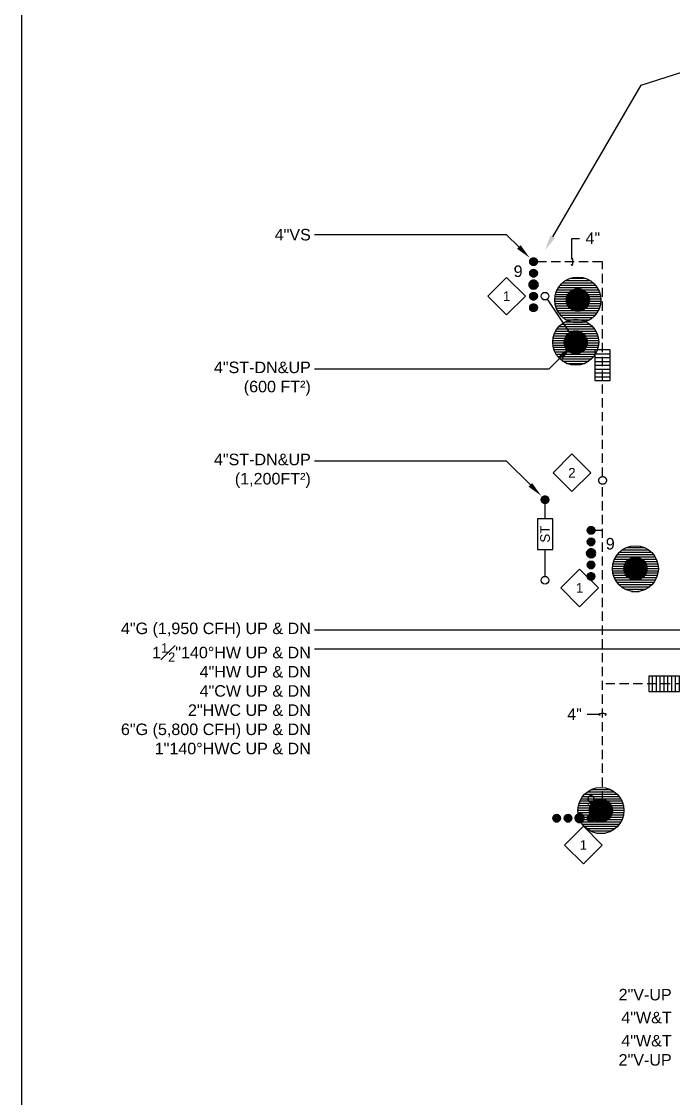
# Model space of a CAD drawing. Extents: x -3693 to 355, y -859 to 2117.
# Drawn here: x -3693 to -3014, y -168 to 954 of the extents above; entities that cross this region are included whole.
import ezdxf
from ezdxf.enums import TextEntityAlignment as Align

# ---------------------------------------------------------------- set-up
doc = ezdxf.new("R2010")
doc.units = 0
doc.header["$LTSCALE"] = 48
doc.header["$MEASUREMENT"] = 0
doc.linetypes.add('VENT', pattern=[0.3, 0.2, -0.1])
for name, color, linetype in [('G-ANNO-TEXT', 70, 'Continuous'), ('G-ANNO-TEXT @ 128', 70, 'Continuous'), ('P-HW-N @ 128', 1, 'Continuous'), ('P-HWC-N', 2, 'Continuous'), ('P-HWC-N @ 1 (1)', 2, 'Continuous'), ('P-HWC-N @ 1 (2)', 2, 'Continuous'), ('P-HWC-N @ 12', 2, 'Continuous'), ('P-HWC-N @ 128', 2, 'Continuous'), ('P-HWC-N @ 16', 2, 'Continuous'), ('P-HWC-N @ 192', 2, 'Continuous'), ('P-HWC-N @ 2', 2, 'Continuous'), ('P-HWC-N @ 24', 2, 'Continuous'), ('P-HWC-N @ 384', 2, 'Continuous'), ('P-HWC-N @ 4', 2, 'Continuous'), ('P-HWC-N @ 48', 2, 'Continuous'), ('P-HWC-N @ 64', 2, 'Continuous'), ('P-HWC-N @ 768', 2, 'Continuous'), ('P-HWC-N @ 8', 2, 'Continuous'), ('P-HWC-N @ 96', 2, 'Continuous'), ('P-SAN-N @ 128', 6, 'Continuous'), ('P-SANV-N', 5, 'VENT'), ('P-SANV-N @ 128', 5, 'VENT'), ('P-STRM-N', 2, 'Continuous'), ('P-STRM-N @ 1 (1)', 2, 'Continuous'), ('P-STRM-N @ 1 (2)', 2, 'Continuous'), ('P-STRM-N @ 12', 2, 'Continuous'), ('P-STRM-N @ 128', 2, 'Continuous'), ('P-STRM-N @ 16', 2, 'Continuous'), ('P-STRM-N @ 192', 2, 'Continuous'), ('P-STRM-N @ 2', 2, 'Continuous'), ('P-STRM-N @ 24', 2, 'Continuous'), ('P-STRM-N @ 384', 2, 'Continuous'), ('P-STRM-N @ 4', 2, 'Continuous'), ('P-STRM-N @ 48', 2, 'Continuous'), ('P-STRM-N @ 64', 2, 'Continuous'), ('P-STRM-N @ 768', 2, 'Continuous'), ('P-STRM-N @ 8', 2, 'Continuous'), ('P-STRM-N @ 96', 2, 'Continuous')]:
    doc.layers.add(name, color=color, linetype=linetype)
doc.layers.add('P-CW-N @ 128', color=4, linetype='Continuous', lineweight=60)
doc.layers.add('P-SAN-DFU', color=7, linetype='Continuous', plot=False)
doc.styles.add('Arial', font='arial.ttf')

# ---------------------------------------------------------------- blocks, each defined once
blk = doc.blocks.new('*U17')
h = blk.add_hatch()
h.set_pattern_fill('ANSI31', color=256, scale=0.025, angle=135)
edge = h.paths.add_edge_path()
edge.add_arc((0, 0), 0.0313, 0, 360)
blk.add_circle((0, 0), 0.0312)
blk = doc.blocks.new('DIAMOND TAG')
blk.add_lwpolyline([(0, -0.1533), (0.1533, 0), (0, 0.1533), (-0.1533, 0)], close=True)
at = {"style": 'Arial'}
blk.add_attdef('XXX', text='', height=0.0781, dxfattribs=at).set_placement((0, 0), align=Align.MIDDLE)
blk = doc.blocks.new('*U12')
blk.add_circle((0, 0), 0.0312)
blk = doc.blocks.new('*U49')
blk.add_circle((0, 0), 0.0312)
blk = doc.blocks.new('EXPANSION JOINT')
at = {"color": 7, "linetype": 'Continuous'}
for p, q in [((-0.09375, -0.0625), (-0.09375, 0.0625)), ((-0.0625, -0.0625), (-0.0625, 0.0625)), ((-0.03125, -0.0625), (-0.03125, 0.0625)), ((0, -0.0625), (0, 0.0625)), ((0.03125, -0.0625), (0.03125, 0.0625)), ((0.0625, -0.0625), (0.0625, 0.0625)), ((0.09375, -0.0625), (0.09375, 0.0625))]:
    blk.add_line(p, q, dxfattribs=at)
at = {"linetype": 'Continuous'}
blk.add_lwpolyline([(-0.125, 0.0625), (-0.125, -0.0625), (0.125, -0.0625), (0.125, 0.0625)], close=True, dxfattribs=at)
blk = doc.blocks.new('*U662')
at = {"layer": 'P-STRM-N @ 1 (1)'}
blk.add_blockref('*U17', (-3116, 619.7), dxfattribs=at)
at = {"layer": 'P-STRM-N @ 1 (2)'}
blk.add_blockref('*U17', (-3116, 619.7), dxfattribs=at)
at = {"layer": 'P-STRM-N @ 12', "xscale": 12, "yscale": 12, "zscale": 12}
blk.add_blockref('*U17', (-3116, 619.7), dxfattribs=at)
at = {"layer": 'P-STRM-N @ 128', "xscale": 128, "yscale": 128, "zscale": 128}
blk.add_blockref('*U17', (-3116, 619.7), dxfattribs=at)
at = {"layer": 'P-STRM-N @ 16', "xscale": 16, "yscale": 16, "zscale": 16}
blk.add_blockref('*U17', (-3116, 619.7), dxfattribs=at)
at = {"layer": 'P-STRM-N @ 192', "xscale": 192, "yscale": 192, "zscale": 192}
blk.add_blockref('*U17', (-3116, 619.7), dxfattribs=at)
at = {"layer": 'P-STRM-N @ 2', "xscale": 2, "yscale": 2, "zscale": 2}
blk.add_blockref('*U17', (-3116, 619.7), dxfattribs=at)
at = {"layer": 'P-STRM-N @ 24', "xscale": 24, "yscale": 24, "zscale": 24}
blk.add_blockref('*U17', (-3116, 619.7), dxfattribs=at)
at = {"layer": 'P-STRM-N @ 384', "xscale": 384, "yscale": 384, "zscale": 384}
blk.add_blockref('*U17', (-3116, 619.7), dxfattribs=at)
at = {"layer": 'P-STRM-N @ 4', "xscale": 4, "yscale": 4, "zscale": 4}
blk.add_blockref('*U17', (-3116, 619.7), dxfattribs=at)
at = {"layer": 'P-STRM-N @ 48', "xscale": 48, "yscale": 48, "zscale": 48}
blk.add_blockref('*U17', (-3116, 619.7), dxfattribs=at)
at = {"layer": 'P-STRM-N @ 64', "xscale": 64, "yscale": 64, "zscale": 64}
blk.add_blockref('*U17', (-3116, 619.7), dxfattribs=at)
at = {"layer": 'P-STRM-N @ 768', "xscale": 768, "yscale": 768, "zscale": 768}
blk.add_blockref('*U17', (-3116, 619.7), dxfattribs=at)
at = {"layer": 'P-STRM-N @ 8', "xscale": 8, "yscale": 8, "zscale": 8}
blk.add_blockref('*U17', (-3116, 619.7), dxfattribs=at)
at = {"layer": 'P-STRM-N @ 96', "xscale": 96, "yscale": 96, "zscale": 96}
blk.add_blockref('*U17', (-3116, 619.7), dxfattribs=at)
blk = doc.blocks.new('*U15')
at = {"layer": 'DEFPOINTS'}
blk.add_lwpolyline([(-0.125, -0.0625), (0.125, -0.0625), (0.125, 0.0625), (-0.125, 0.0625)], close=True, dxfattribs=at)
at = {"style": 'Arial'}
blk.add_text('ST', height=0.07812, dxfattribs=at).set_placement((0, 0), align=Align.MIDDLE)
blk = doc.blocks.new('*U663')
at = {"layer": 'P-HWC-N @ 1 (1)', "rotation": 180}
blk.add_blockref('*U17', (-3113.8, 663.7), dxfattribs=at)
at = {"layer": 'P-HWC-N @ 1 (2)', "rotation": 180}
blk.add_blockref('*U17', (-3113.8, 663.7), dxfattribs=at)
at = {"layer": 'P-HWC-N @ 12', "xscale": 12, "yscale": 12, "zscale": 12, "rotation": 180}
blk.add_blockref('*U17', (-3113.8, 663.7), dxfattribs=at)
at = {"layer": 'P-HWC-N @ 128', "xscale": 128, "yscale": 128, "zscale": 128, "rotation": 180}
blk.add_blockref('*U17', (-3160, 655.7), dxfattribs=at)
at = {"layer": 'P-HWC-N @ 16', "xscale": 16, "yscale": 16, "zscale": 16, "rotation": 180}
blk.add_blockref('*U17', (-3113.8, 663.7), dxfattribs=at)
at = {"layer": 'P-HWC-N @ 192', "xscale": 192, "yscale": 192, "zscale": 192, "rotation": 180}
blk.add_blockref('*U17', (-3113.8, 663.7), dxfattribs=at)
at = {"layer": 'P-HWC-N @ 2', "xscale": 2, "yscale": 2, "zscale": 2, "rotation": 180}
blk.add_blockref('*U17', (-3113.8, 663.7), dxfattribs=at)
at = {"layer": 'P-HWC-N @ 24', "xscale": 24, "yscale": 24, "zscale": 24, "rotation": 180}
blk.add_blockref('*U17', (-3113.8, 663.7), dxfattribs=at)
at = {"layer": 'P-HWC-N @ 384', "xscale": 384, "yscale": 384, "zscale": 384, "rotation": 180}
blk.add_blockref('*U17', (-3113.8, 663.7), dxfattribs=at)
at = {"layer": 'P-HWC-N @ 4', "xscale": 4, "yscale": 4, "zscale": 4, "rotation": 180}
blk.add_blockref('*U17', (-3113.8, 663.7), dxfattribs=at)
at = {"layer": 'P-HWC-N @ 48', "xscale": 48, "yscale": 48, "zscale": 48, "rotation": 180}
blk.add_blockref('*U17', (-3113.8, 663.7), dxfattribs=at)
at = {"layer": 'P-HWC-N @ 64', "xscale": 64, "yscale": 64, "zscale": 64, "rotation": 180}
blk.add_blockref('*U17', (-3113.8, 663.7), dxfattribs=at)
at = {"layer": 'P-HWC-N @ 768', "xscale": 768, "yscale": 768, "zscale": 768, "rotation": 180}
blk.add_blockref('*U17', (-3113.8, 663.7), dxfattribs=at)
at = {"layer": 'P-HWC-N @ 8', "xscale": 8, "yscale": 8, "zscale": 8, "rotation": 180}
blk.add_blockref('*U17', (-3113.8, 663.7), dxfattribs=at)
at = {"layer": 'P-HWC-N @ 96', "xscale": 96, "yscale": 96, "zscale": 96, "rotation": 180}
blk.add_blockref('*U17', (-3113.8, 663.7), dxfattribs=at)
blk = doc.blocks.new('*U664')
at = {"layer": 'P-HWC-N @ 1 (1)', "rotation": 180}
blk.add_blockref('*U17', (-3053.8, 383.7), dxfattribs=at)
at = {"layer": 'P-HWC-N @ 1 (2)', "rotation": 180}
blk.add_blockref('*U17', (-3053.8, 383.7), dxfattribs=at)
at = {"layer": 'P-HWC-N @ 12', "xscale": 12, "yscale": 12, "zscale": 12, "rotation": 180}
blk.add_blockref('*U17', (-3053.8, 383.7), dxfattribs=at)
at = {"layer": 'P-HWC-N @ 128', "xscale": 128, "yscale": 128, "zscale": 128, "rotation": 180}
blk.add_blockref('*U17', (-3100, 375.7), dxfattribs=at)
at = {"layer": 'P-HWC-N @ 16', "xscale": 16, "yscale": 16, "zscale": 16, "rotation": 180}
blk.add_blockref('*U17', (-3053.8, 383.7), dxfattribs=at)
at = {"layer": 'P-HWC-N @ 192', "xscale": 192, "yscale": 192, "zscale": 192, "rotation": 180}
blk.add_blockref('*U17', (-3053.8, 383.7), dxfattribs=at)
at = {"layer": 'P-HWC-N @ 2', "xscale": 2, "yscale": 2, "zscale": 2, "rotation": 180}
blk.add_blockref('*U17', (-3053.8, 383.7), dxfattribs=at)
at = {"layer": 'P-HWC-N @ 24', "xscale": 24, "yscale": 24, "zscale": 24, "rotation": 180}
blk.add_blockref('*U17', (-3053.8, 383.7), dxfattribs=at)
at = {"layer": 'P-HWC-N @ 384', "xscale": 384, "yscale": 384, "zscale": 384, "rotation": 180}
blk.add_blockref('*U17', (-3053.8, 383.7), dxfattribs=at)
at = {"layer": 'P-HWC-N @ 4', "xscale": 4, "yscale": 4, "zscale": 4, "rotation": 180}
blk.add_blockref('*U17', (-3053.8, 383.7), dxfattribs=at)
at = {"layer": 'P-HWC-N @ 48', "xscale": 48, "yscale": 48, "zscale": 48, "rotation": 180}
blk.add_blockref('*U17', (-3053.8, 383.7), dxfattribs=at)
at = {"layer": 'P-HWC-N @ 64', "xscale": 64, "yscale": 64, "zscale": 64, "rotation": 180}
blk.add_blockref('*U17', (-3053.8, 383.7), dxfattribs=at)
at = {"layer": 'P-HWC-N @ 768', "xscale": 768, "yscale": 768, "zscale": 768, "rotation": 180}
blk.add_blockref('*U17', (-3053.8, 383.7), dxfattribs=at)
at = {"layer": 'P-HWC-N @ 8', "xscale": 8, "yscale": 8, "zscale": 8, "rotation": 180}
blk.add_blockref('*U17', (-3053.8, 383.7), dxfattribs=at)
at = {"layer": 'P-HWC-N @ 96', "xscale": 96, "yscale": 96, "zscale": 96, "rotation": 180}
blk.add_blockref('*U17', (-3053.8, 383.7), dxfattribs=at)
blk = doc.blocks.new('*U665')
at = {"layer": 'P-HWC-N @ 1 (1)', "rotation": 180}
blk.add_blockref('*U17', (-3089.8, 131.7), dxfattribs=at)
at = {"layer": 'P-HWC-N @ 1 (2)', "rotation": 180}
blk.add_blockref('*U17', (-3089.8, 131.7), dxfattribs=at)
at = {"layer": 'P-HWC-N @ 12', "xscale": 12, "yscale": 12, "zscale": 12, "rotation": 180}
blk.add_blockref('*U17', (-3089.8, 131.7), dxfattribs=at)
at = {"layer": 'P-HWC-N @ 128', "xscale": 128, "yscale": 128, "zscale": 128, "rotation": 180}
blk.add_blockref('*U17', (-3136, 123.7), dxfattribs=at)
at = {"layer": 'P-HWC-N @ 16', "xscale": 16, "yscale": 16, "zscale": 16, "rotation": 180}
blk.add_blockref('*U17', (-3089.8, 131.7), dxfattribs=at)
at = {"layer": 'P-HWC-N @ 192', "xscale": 192, "yscale": 192, "zscale": 192, "rotation": 180}
blk.add_blockref('*U17', (-3089.8, 131.7), dxfattribs=at)
at = {"layer": 'P-HWC-N @ 2', "xscale": 2, "yscale": 2, "zscale": 2, "rotation": 180}
blk.add_blockref('*U17', (-3089.8, 131.7), dxfattribs=at)
at = {"layer": 'P-HWC-N @ 24', "xscale": 24, "yscale": 24, "zscale": 24, "rotation": 180}
blk.add_blockref('*U17', (-3089.8, 131.7), dxfattribs=at)
at = {"layer": 'P-HWC-N @ 384', "xscale": 384, "yscale": 384, "zscale": 384, "rotation": 180}
blk.add_blockref('*U17', (-3089.8, 131.7), dxfattribs=at)
at = {"layer": 'P-HWC-N @ 4', "xscale": 4, "yscale": 4, "zscale": 4, "rotation": 180}
blk.add_blockref('*U17', (-3089.8, 131.7), dxfattribs=at)
at = {"layer": 'P-HWC-N @ 48', "xscale": 48, "yscale": 48, "zscale": 48, "rotation": 180}
blk.add_blockref('*U17', (-3089.8, 131.7), dxfattribs=at)
at = {"layer": 'P-HWC-N @ 64', "xscale": 64, "yscale": 64, "zscale": 64, "rotation": 180}
blk.add_blockref('*U17', (-3089.8, 131.7), dxfattribs=at)
at = {"layer": 'P-HWC-N @ 768', "xscale": 768, "yscale": 768, "zscale": 768, "rotation": 180}
blk.add_blockref('*U17', (-3089.8, 131.7), dxfattribs=at)
at = {"layer": 'P-HWC-N @ 8', "xscale": 8, "yscale": 8, "zscale": 8, "rotation": 180}
blk.add_blockref('*U17', (-3089.8, 131.7), dxfattribs=at)
at = {"layer": 'P-HWC-N @ 96', "xscale": 96, "yscale": 96, "zscale": 96, "rotation": 180}
blk.add_blockref('*U17', (-3089.8, 131.7), dxfattribs=at)
blk = doc.blocks.new('LeaderNoteBlock')
blk.add_ellipse((0, 0), major_axis=(1, 0), ratio=0.25, start_param=5.387521, end_param=10.320443)

msp = doc.modelspace()

# ---------------------------------------------------------------- linework, layer by layer
at = {"layer": 'DEFPOINTS'}
msp.add_line((-3693.4, 2117), (-3693.4, -859), dxfattribs=at)
msp.add_lwpolyline([(-3140, 729.6), (-3048, 887.7), (-2960, 915.7)], dxfattribs=at)
msp.add_solid([(-3137.7, 728.2), (-3148, 715.7), (-3142.3, 730.9)], dxfattribs=at)
at = {"layer": 'G-ANNO-TEXT'}
for points in [[(-3175.3, 719.1), (-3188, 731.7), (-3388, 731.7)], [(-3120, 707.7), (-3120, 727.7), (-3112, 727.7)], [(-3131.3, 604.4), (-3144, 591.7), (-3388, 591.7)], [(-3163.3, 471.1), (-3188, 495.7), (-3388, 495.7)], [(-2031.3, 259.1), (-2092, 319.7), (-3388, 319.7)], [(-2383.3, 283.1), (-2400, 299.7), (-3388, 299.7)], [(-3092, 231.7), (-3100, 231.7), (-3104, 231.7)]]:
    msp.add_lwpolyline(points, dxfattribs=at)
for points in [[(-3173.4, 720.9), (-3164, 707.7), (-3177.2, 717.2)], [(-3133.2, 606.3), (-3120, 615.7), (-3129.4, 602.5)], [(-3161.4, 472.9), (-3152, 459.7), (-3165.2, 469.2)]]:
    msp.add_solid(points, dxfattribs=at)
at = {"layer": 'P-SANV-N'}
for p, q in [((-3156, 703.7), (-3088, 703.7)), ((-3088, 479.7), (-3088, 703.7)), ((-3088, 127.7), (-3088, 471.7)), ((-3096, 423.7), (-3088, 423.7)), ((-2672, 263.7), (-3088, 263.7))]:
    msp.add_line(p, q, dxfattribs=at)
at = {"layer": 'P-STRM-N'}
for p, q in [((-3145.8, 664.4), (-3116, 619.7)), ((-3148, 435.7), (-3148, 451.7)), ((-3148, 375.7), (-3148, 403.7))]:
    msp.add_line(p, q, dxfattribs=at)

# ---------------------------------------------------------------- block references
at = {"layer": 'G-ANNO-TEXT', "xscale": 4, "yscale": 4, "zscale": 4, "rotation": 270}
msp.add_blockref('LeaderNoteBlock', (-3120, 703.7), dxfattribs=at)
at = {"layer": 'G-ANNO-TEXT', "xscale": 4, "yscale": 4, "zscale": 4}
msp.add_blockref('LeaderNoteBlock', (-3088, 231.7), dxfattribs=at)
at = {"layer": 'G-ANNO-TEXT @ 128'}
ref = msp.add_blockref('DIAMOND TAG', (-3188, 667.7), dxfattribs=dict(at, xscale=128, yscale=128, zscale=128, rotation=180))
ref.add_attrib('XXX', '1', dxfattribs={"layer": '0', "height": 10, "style": 'Arial'}).set_placement((-3188, 667.7), align=Align.MIDDLE)
ref = msp.add_blockref('DIAMOND TAG', (-3120, 483.7), dxfattribs=dict(at, xscale=128, yscale=128, zscale=128, rotation=180))
ref.add_attrib('XXX', '2', dxfattribs={"layer": '0', "height": 10, "style": 'Arial'}).set_placement((-3120, 483.7), align=Align.MIDDLE)
ref = msp.add_blockref('DIAMOND TAG', (-3112, 363.7), dxfattribs=dict(at, xscale=128, yscale=128, zscale=128, rotation=180))
ref.add_attrib('XXX', '1', dxfattribs={"layer": '0', "height": 10, "style": 'Arial'}).set_placement((-3112, 363.7), align=Align.MIDDLE)
at = {"layer": 'G-ANNO-TEXT @ 128', "xscale": 128, "yscale": 128, "zscale": 128}
msp.add_blockref('DIAMOND TAG', (-3108, 95.7), dxfattribs=at).add_auto_attribs({'XXX': '1'})
at = {"layer": 'P-CW-N @ 128', "xscale": 128, "yscale": 128, "zscale": 128, "rotation": 180}
for p in [(-3160, 679.7), (-3100, 399.7), (-3112, 123.7)]:
    msp.add_blockref('*U17', p, dxfattribs=at)
at = {"layer": 'P-HW-N @ 128', "xscale": 128, "yscale": 128, "zscale": 128, "rotation": 180}
for p in [(-3160, 667.7), (-3100, 387.7), (-3124, 123.7)]:
    msp.add_blockref('*U17', p, dxfattribs=at)
at = {"layer": 'P-HWC-N'}
for name in ['*U663', '*U664', '*U665']:
    msp.add_blockref(name, (0, 0), dxfattribs=at)
at = {"layer": 'P-SAN-N @ 128', "xscale": 128, "yscale": 128, "zscale": 128, "rotation": 180}
for p in [(-3160, 691.7), (-3100, 411.7), (-3100, 123.7)]:
    msp.add_blockref('*U17', p, dxfattribs=at)
at = {"layer": 'P-SANV-N @ 128', "xscale": 128, "yscale": 128, "zscale": 128}
for name, p, rotation in [('*U17', (-3160, 703.7), 180), ('EXPANSION JOINT', (-3088, 595.7), 270), ('*U17', (-3100, 423.7), 180), ('*U17', (-3088, 123.7), 180)]:
    msp.add_blockref(name, p, dxfattribs=dict(at, rotation=rotation))
for name, p in [('*U49', (-3088, 475.7)), ('EXPANSION JOINT', (-3024, 263.7))]:
    msp.add_blockref(name, p, dxfattribs=at)
at = {"layer": 'P-STRM-N'}
msp.add_blockref('*U662', (0, 0), dxfattribs=at)
at = {"layer": 'P-STRM-N @ 128', "xscale": 128, "yscale": 128, "zscale": 128}
for name, p in [('*U12', (-3148, 667.7)), ('*U17', (-3148, 455.7)), ('*U12', (-3148, 371.7))]:
    msp.add_blockref(name, p, dxfattribs=at)
at = {"layer": 'P-STRM-N @ 128', "linetype": 'ByBlock', "lineweight": -2, "xscale": 128, "yscale": 128, "zscale": 128, "rotation": 90}
msp.add_blockref('*U15', (-3148, 419.7), dxfattribs=at)

# ---------------------------------------------------------------- texts
at = {"layer": 'G-ANNO-TEXT', "style": 'Arial'}
for p in [(-3105.8, 722.1), (-3124.9, 226.1)]:
    msp.add_text('4"', height=12, dxfattribs=at).set_placement(p)
at = {"layer": 'G-ANNO-TEXT', "char_height": 12, "attachment_point": 3, "style": 'Arial'}
for s, insert in [('4"VS', (-3392, 737.8)), ('4"ST-DN&UP\\P(600 FT²)', (-3392, 599.5)), ('4"ST-DN&UP\\P(1,200FT²)', (-3392, 503.5)), ('\\A1;4"G (1,950 CFH) UP & DN', (-3392, 327.5)), ('\\A1;1{\\H0.8x;\\S1#2;\\H1.25x;"140%%DHW UP & DN\\P}4"HW UP & DN\\P4"CW UP & DN\\P2"HWC UP & DN\\P6"G (5,800 CFH) UP & DN\\P1"140%%DHWC UP & DN', (-3392, 305.9)), ('2"V-UP', (-3016, -54.2)), ('4"W&T', (-3016, -78.1)), ('4"W&T\\P2"V-UP', (-3016, -102.2))]:
    msp.add_mtext(s, dxfattribs=dict(at, insert=insert))
at = {"layer": 'P-SAN-DFU', "style": 'Arial'}
for p in [(-3180.7, 687.7), (-3084.7, 403.7), (-3104.7, 135.7)]:
    msp.add_text('9', height=12, dxfattribs=at).set_placement(p)

doc.saveas('drawing.dxf')
